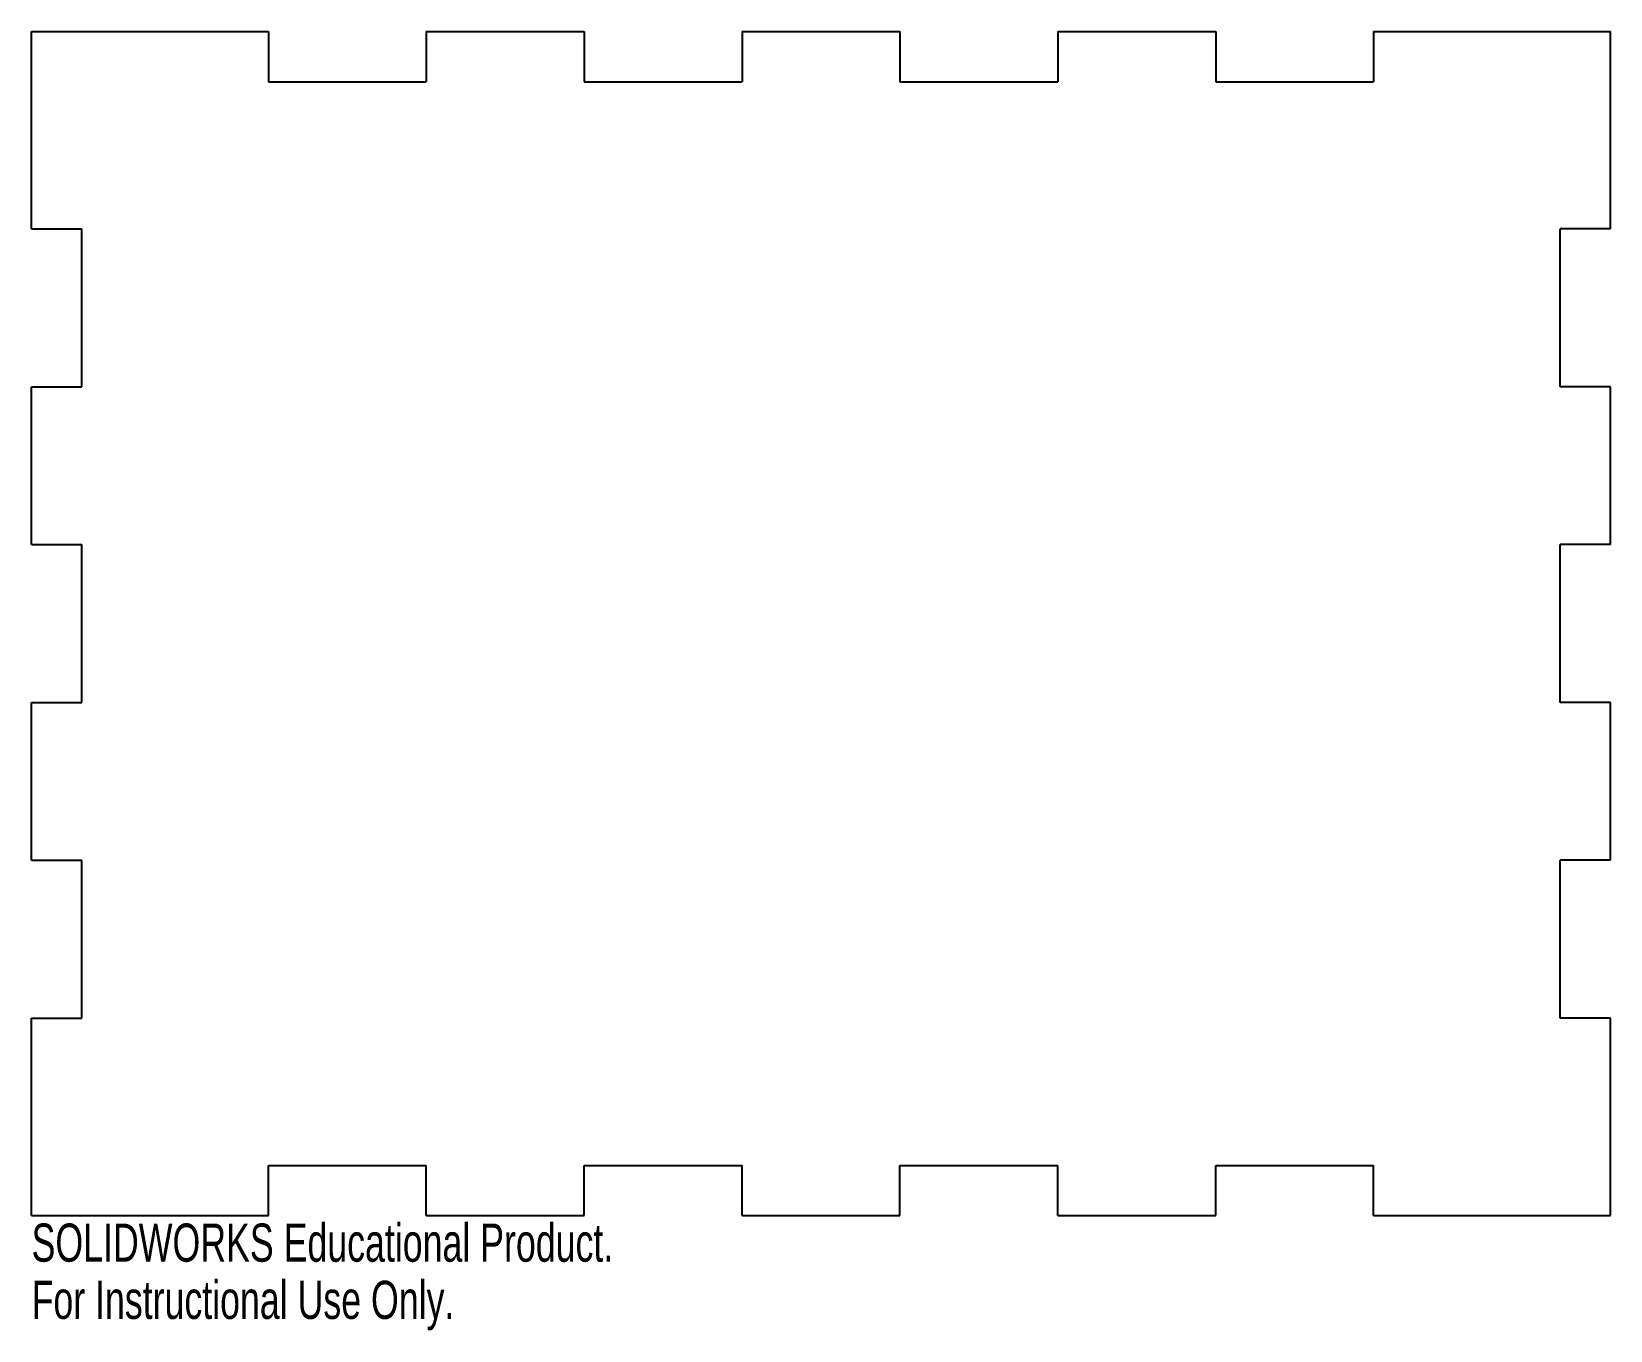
# Model space of a CAD drawing. Header units: millimetres. Extents: x 0 to 200, y -15 to 150.
import ezdxf

# ---------------------------------------------------------------- set-up
doc = ezdxf.new("R2010")
doc.units = ezdxf.units.MM
doc.styles.add('SLDTEXTSTYLE0', font='TXT', dxfattribs={"width": 0.7})

msp = doc.modelspace()

# ---------------------------------------------------------------- linework, layer by layer
at = {"color": 7, "linetype": 'Continuous', "lineweight": 25}
for p, q in [((0, 150), (30, 150)), ((0, 125), (0, 150)), ((30, 150), (30, 143.65)), ((50, 150), (70, 150)), ((50, 150), (50, 143.65)), ((70, 150), (70, 143.65)), ((90, 150), (110, 150)), ((90, 150), (90, 143.65)), ((110, 150), (110, 143.65)), ((130, 150), (150, 150)), ((130, 150), (130, 143.65)), ((150, 150), (150, 143.65)), ((170, 150), (200, 150)), ((170, 150), (170, 143.65)), ((200, 125), (200, 150)), ((30, 143.65), (50, 143.65)), ((70, 143.65), (90, 143.65)), ((110, 143.65), (130, 143.65)), ((150, 143.65), (170, 143.65)), ((0, 125), (6.35, 125)), ((6.35, 105), (6.35, 125)), ((193.65, 105), (193.65, 125)), ((200, 125), (193.65, 125)), ((0, 105), (6.35, 105)), ((0, 85), (0, 105)), ((200, 105), (193.65, 105)), ((200, 85), (200, 105)), ((0, 85), (6.35, 85)), ((6.35, 65), (6.35, 85)), ((193.65, 65), (193.65, 85)), ((200, 85), (193.65, 85)), ((0, 65), (6.35, 65)), ((0, 45), (0, 65)), ((200, 65), (193.65, 65)), ((200, 45), (200, 65)), ((0, 45), (6.35, 45)), ((6.35, 25), (6.35, 45)), ((193.65, 25), (193.65, 45)), ((200, 45), (193.65, 45)), ((0, 25), (6.35, 25)), ((0, 0), (0, 25)), ((200, 25), (193.65, 25)), ((200, 0), (200, 25)), ((30, 0), (30, 6.35)), ((30, 6.35), (50, 6.35)), ((50, 0), (50, 6.35)), ((70, 0), (70, 6.35)), ((70, 6.35), (90, 6.35)), ((90, 0), (90, 6.35)), ((110, 0), (110, 6.35)), ((110, 6.35), (130, 6.35)), ((130, 0), (130, 6.35)), ((150, 0), (150, 6.35)), ((150, 6.35), (170, 6.35)), ((170, 0), (170, 6.35)), ((0, 0), (30, 0)), ((50, 0), (70, 0)), ((90, 0), (110, 0)), ((130, 0), (150, 0)), ((170, 0), (200, 0))]:
    msp.add_line(p, q, dxfattribs=at)

# ---------------------------------------------------------------- texts
at = {"color": 7, "linetype": 'Continuous', "char_height": 4.8336, "attachment_point": 1, "style": 'SLDTEXTSTYLE0'}
for s, insert in [('SOLIDWORKS Educational Product.', (0, -1.02)), ('For Instructional Use Only.', (0, -8.27))]:
    msp.add_mtext(s, dxfattribs=dict(at, insert=insert))

doc.saveas('drawing.dxf')
